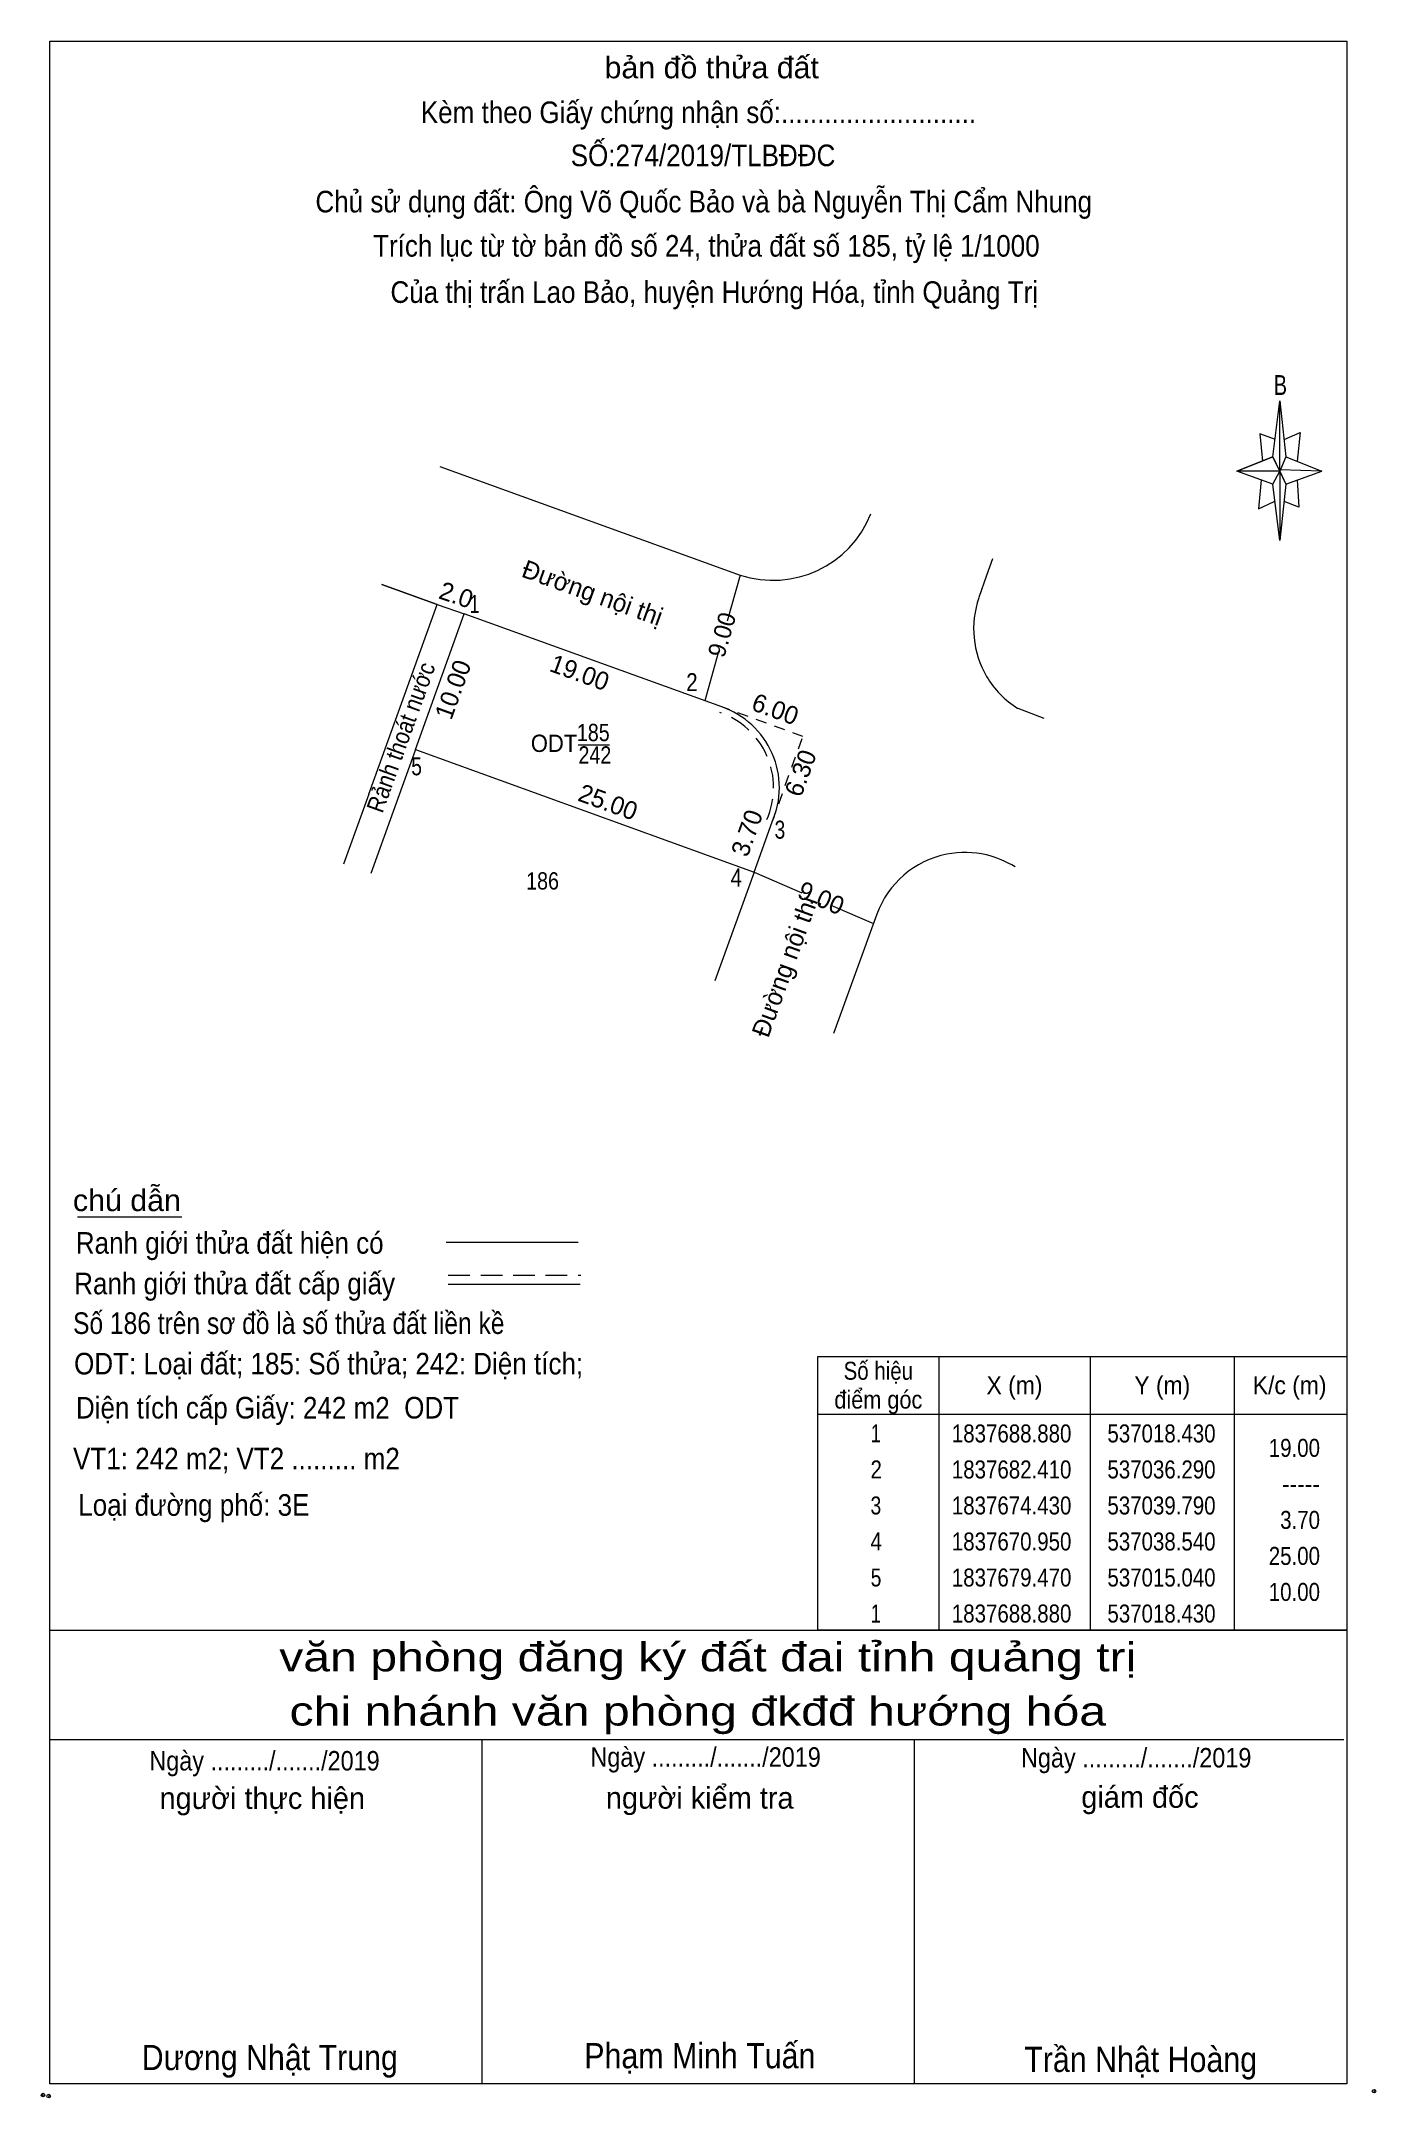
# Model space of a CAD drawing. Header units: metres. Extents: x 536989 to 537082, y 1837586 to 1837729.
import ezdxf
from ezdxf.enums import TextEntityAlignment as Align

# ---------------------------------------------------------------- set-up
doc = ezdxf.new("R2010")
doc.units = ezdxf.units.M
doc.header["$LTSCALE"] = 0.5
doc.header["$PDMODE"] = 32
doc.header["$PDSIZE"] = 0.25
doc.linetypes.add('MEDIUM_DASHED', pattern=[4.5, 3, -1.5])
doc.linetypes.add('SHORT_DASHED', pattern=[2.7, 1.5, -1.2])
for name, color, linetype, lineweight in [('10', 7, 'Continuous', 13), ('13', 7, 'Continuous', 13), ('15', 7, 'Continuous', 13), ('17', 7, 'Continuous', 13), ('21', 7, 'Continuous', 13), ('22', 7, 'Continuous', 13), ('5', 7, 'Continuous', 13), ('6', 7, 'Continuous', 13), ('63', 7, 'Continuous', 13)]:
    doc.layers.add(name, color=color, linetype=linetype, lineweight=lineweight)

msp = doc.modelspace()

# ---------------------------------------------------------------- linework, layer by layer
at = {"layer": '10'}
for start, end in [(160.63082, 210.48548), (210.48548, 238.11764)]:
    msp.add_arc((537060.2714, 1837687.836), 6.5, start, end, dxfattribs=at)
at = {"layer": '13'}
msp.add_line((537012.7, 1837690.91), (537016.54, 1837689.53), dxfattribs=at)
at = {"layer": '15'}
msp.add_line((537016.72, 1837699.1), (537037.58, 1837691.57), dxfattribs=at)
for centre, radius, start, end in [((537039.8583, 1837698.4965), 7.2915, 251.79284, 338.3892), ((537053.1694, 1837665.8137), 6.5, 101.17178, 160.17143), ((537053.1694, 1837665.8137), 6.5, 76.65204, 101.17178), ((537053.1694, 1837665.8137), 6.5, 57.65819, 76.65204)]:
    msp.add_arc(centre, radius, start, end, dxfattribs=at)
at = {"layer": '17'}
for p, q in [((537037.58, 1837691.57), (537036.67, 1837688.37)), ((537015.04, 1837679.47), (537018.43, 1837688.88)), ((537036.05, 1837686.18), (537035.11, 1837682.84)), ((537026.32, 1837679.78), (537028.5, 1837679.78)), ((537015.04, 1837679.47), (537011.94, 1837670.86)), ((537015.04, 1837679.47), (537038.54, 1837670.95)), ((537011.8, 1837676.36), (537010.05, 1837671.5)), ((537038.54, 1837670.95), (537039.79, 1837674.43)), ((537038.54, 1837670.95), (537035.82, 1837663.41)), ((537047.05, 1837668.02), (537044.06, 1837659.74)), ((536991.58, 1837647.01), (536998.82, 1837647.01))]:
    msp.add_line(p, q, dxfattribs=at)
at = {"layer": '17', "linetype": 'SHORT_DASHED'}
msp.add_lwpolyline([(537039.79, 1837674.43), (537041.93, 1837680.36), (537036.29, 1837682.41)], dxfattribs=at)
at = {"layer": '21'}
for p, q in [((537016.54, 1837689.53), (537012.7, 1837690.91)), ((537036.29, 1837682.41), (537018.43, 1837688.88))]:
    msp.add_line(p, q, dxfattribs=at)
msp.add_arc((537034.3818, 1837676.8155), 5.911, 336.19821, 71.16597, dxfattribs=at)
at = {"layer": '22'}
for p, q in [((537011.8, 1837676.36), (537016.54, 1837689.53)), ((537056.85, 1837682.32), (537058.65, 1837681.63)), ((537038.54, 1837670.95), (537041.85, 1837669.52)), ((537043.87, 1837668.65), (537046.82, 1837667.38))]:
    msp.add_line(p, q, dxfattribs=at)
msp.add_lwpolyline([(537055.08, 1837692.7), (537054.67, 1837691.53), (537054.14, 1837690.01)], dxfattribs=at)
at = {"layer": '5'}
for p, q in [((537074.53, 1837699.77), (537075.03, 1837703.67)), ((537075.43, 1837699.77), (537077.93, 1837698.77)), ((537074.53, 1837697.87), (537072.03, 1837698.77)), ((537075.43, 1837697.87), (537075.03, 1837693.97)), ((537076.23, 1837698.17), (537076.33, 1837696.27)), ((537076.33, 1837696.27), (537075.33, 1837696.67)), ((536989.66, 1837618.33), (537079.66, 1837618.33)), ((536989.66, 1837610.73), (537079.46, 1837610.73)), ((536989.66, 1837610.73), (537079.46, 1837610.73)), ((536989.66, 1837610.73), (537079.46, 1837610.73)), ((537019.66, 1837586.83), (537019.66, 1837610.73)), ((537049.66, 1837586.83), (537049.66, 1837610.73))]:
    msp.add_line(p, q, dxfattribs=at)
for points in [[(536989.66, 1837728.63), (537079.66, 1837728.63), (537079.66, 1837586.83), (536989.66, 1837586.83)], [(537075.03, 1837703.67), (537075.43, 1837699.77), (537075.03, 1837698.77)], [(537075.03, 1837698.77), (537072.03, 1837698.77), (537074.53, 1837699.77), (537075.43, 1837697.87), (537077.93, 1837698.77), (537075.03, 1837698.87)], [(537075.03, 1837698.77), (537075.03, 1837693.97), (537074.53, 1837697.87)]]:
    msp.add_lwpolyline(points, close=True, dxfattribs=at)
for points in [[(537074.73, 1837700.97), (537073.63, 1837701.37), (537073.83, 1837699.47)], [(537075.33, 1837700.97), (537076.43, 1837701.47), (537076.23, 1837699.47)], [(537075.03, 1837698.77), (537074.53, 1837699.77), (537072.03, 1837698.77)], [(537075.03, 1837698.77), (537075.43, 1837697.87), (537077.93, 1837698.77)], [(537073.73, 1837698.17), (537073.53, 1837696.17), (537074.63, 1837696.67)], [(537079.66, 1837586.83), (536989.66, 1837586.83), (536989.66, 1837610.73)]]:
    msp.add_lwpolyline(points, dxfattribs=at)
for p in [(536989.19, 1837586.06), (536989.59, 1837585.99)]:
    msp.add_point(p, dxfattribs=at)
at = {"layer": '6'}
for p, q in [((537017.18, 1837645.27), (537026.32, 1837645.27)), ((537017.32, 1837642.34), (537026.46, 1837642.34))]:
    msp.add_line(p, q, dxfattribs=at)
at = {"layer": '6', "linetype": 'MEDIUM_DASHED'}
msp.add_line((537017.32, 1837642.96), (537026.52, 1837642.96), dxfattribs=at)
at = {"layer": '6'}
msp.add_point((537081.56, 1837586.33), dxfattribs=at)
at = {"layer": '63'}
for p, q in [((537016.54, 1837689.53), (537018.43, 1837688.88)), ((537051.36, 1837637.33), (537051.36, 1837618.33)), ((537061.86, 1837637.33), (537061.86, 1837618.33)), ((537071.86, 1837637.33), (537071.86, 1837618.33)), ((537042.96, 1837633.33), (537079.66, 1837633.33))]:
    msp.add_line(p, q, dxfattribs=at)
msp.add_lwpolyline([(537042.96, 1837637.33), (537079.66, 1837637.33), (537079.66, 1837618.33), (537042.96, 1837618.33)], close=True, dxfattribs=at)
at = {"layer": '63', "linetype": 'MEDIUM_DASHED'}
msp.add_arc((537034.3818, 1837676.8155), 5.511, 336.19821, 71.16597, dxfattribs=at)

# ---------------------------------------------------------------- texts
at = {"layer": '13', "width": 0.85}
msp.add_text('186', height=1.2, dxfattribs=at).set_placement((537023.86, 1837669.74), align=Align.CENTER)
at = {"layer": '17'}
for s, height, rotation, p in [('9.00', 1.2, 74.202, (537036.8835, 1837687.2617)), ('6.30', 1.25, 70.157, (537042.3532, 1837677.6128)), ('Đường nội thị', 1.25, 70.177, (537041.2507, 1837664.1781))]:
    msp.add_text(s, height=height, rotation=rotation, dxfattribs=at).set_placement(p, align=Align.CENTER)
at = {"layer": '17', "width": 0.9}
msp.add_text('Rảnh thoát nước', height=1.2, rotation=70.188, dxfattribs=at).set_placement((537014.5945, 1837680.1066), align=Align.CENTER)
at = {"layer": '17'}
for s, width, p in [('185', 0.85, (537027.38, 1837680.04)), ('ODT', 0.95, (537024.655, 1837679.29)), ('242', 0.85, (537027.49, 1837678.48))]:
    msp.add_text(s, height=1.2, dxfattribs=dict(at, width=width)).set_placement(p, align=Align.CENTER)
at = {"layer": '22'}
for s, rotation, p in [('Đường nội thị', 340.155, (537027.1178, 1837689.7476)), ('2.0', 341.175, (537017.6683, 1837689.5985)), ('6.00', 340.063, (537039.8019, 1837681.6743)), ('9.00', 336.701, (537042.9478, 1837668.5777))]:
    msp.add_text(s, height=1.25, rotation=rotation, dxfattribs=at).set_placement(p, align=Align.CENTER)
at = {"layer": '5'}
for s, height, width, p in [('bản đồ thửa đất', 1.5, 1.05, (537035.6, 1837726.05)), ('Kèm theo Giấy chứng nhận số:...........................', 1.5, 0.9, (537034.68, 1837722.94)), ('SỐ:274/2019/TLBĐĐC', 1.5, 0.9, (537034.995, 1837719.95)), ('Chủ sử dụng đất: Ông Võ Quốc Bảo và bà Nguyễn Thị Cẩm Nhung', 1.5, 0.9, (537035.045, 1837716.74)), ('Trích lục từ tờ bản đồ số 24, thửa đất số 185, tỷ lệ 1/1000 ', 1.5, 0.9, (537035.48, 1837713.67)), ('Của thị trấn Lao Bảo, huyện Hướng Hóa, tỉnh Quảng Trị', 1.5, 0.9, (537035.775, 1837710.46)), ('B', 1.378, 0.75, (537075.06, 1837704.07)), ('văn phòng đăng ký đất đai tỉnh quảng trị', 2, 1.25, (537035.325, 1837615.47)), ('chi nhánh văn phòng đkđđ hướng hóa', 2, 1.25, (537034.635, 1837611.71)), ('Ngày ........./......./2019', 1.35, 0.9, (537004.565, 1837608.59)), ('Ngày ........./......./2019', 1.35, 0.9, (537035.175, 1837608.85)), ('Ngày ........./......./2019', 1.35, 0.9, (537065.055, 1837608.8)), ('Phạm Minh Tuấn', 1.75, 0.9, (537034.775, 1837587.92)), ('Dương Nhật Trung', 1.75, 0.9, (537004.93, 1837587.79)), ('Trần Nhật Hoàng', 1.75, 0.9, (537065.365, 1837587.66))]:
    msp.add_text(s, height=height, dxfattribs=dict(at, width=width)).set_placement(p, align=Align.CENTER)
for s, p in [('người thực hiện', (537004.41, 1837605.92)), ('người kiểm tra', (537034.765, 1837605.94)), ('giám đốc', (537065.315, 1837606))]:
    msp.add_text(s, height=1.5, dxfattribs=at).set_placement(p, align=Align.CENTER)
at = {"layer": '6'}
for s, width, p in [('chú dẫn', 1.05, (536991.27, 1837647.42)), ('Ranh giới thửa đất hiện có ', 0.9, (536991.47, 1837644.46)), ('Ranh giới thửa đất cấp giấy', 0.9, (536991.36, 1837641.64)), ('Số 186 trên sơ đồ là số thửa đất liền kề', 0.85, (536991.28, 1837638.89)), ('ODT: Loại đất; 185: Số thửa; 242: Diện tích;', 0.9, (536991.35, 1837636.08)), ('Diện tích cấp Giấy: 242 m2  ODT', 0.9, (536991.48, 1837633.02)), ('VT1: 242 m2; VT2 ......... m2', 0.9, (536991.28, 1837629.49)), ('Loại đường phố: 3E', 0.9, (536991.64, 1837626.27))]:
    msp.add_text(s, height=1.5, dxfattribs=dict(at, width=width)).set_placement(p)
at = {"layer": '63'}
for s, width, p in [(' 1', 0.75, (537019.49, 1837688.94)), (' 2', 0.85, (537034.62, 1837683.51)), (' 5', 0.8, (537015.49, 1837677.67)), (' 3', 0.8, (537040.7, 1837673.27)), (' 4', 0.85, (537037.7, 1837669.95)), ('19.00', 0.85, (537077.81, 1837630.36)), ('-----', 0.95, (537077.81, 1837627.86)), ('3.70', 0.85, (537077.81, 1837625.36)), ('25.00', 0.85, (537077.81, 1837622.86)), ('10.00', 0.85, (537077.81, 1837620.36))]:
    msp.add_text(s, height=1.25, dxfattribs=dict(at, width=width)).set_placement(p, align=Align.RIGHT)
for s, rotation, p in [('10.00', 70.188, (537018.2328, 1837683.4132)), ('19.00', 340.086, (537026.2221, 1837684.2137)), ('25.00', 340.072, (537028.192, 1837675.2232)), ('3.70', 70.242, (537038.6309, 1837673.4537))]:
    msp.add_text(s, height=1.25, rotation=rotation, dxfattribs=at).set_placement(p, align=Align.CENTER)
for s, width, p in [('Số hiệu', 0.85, (537047.16, 1837635.71)), ('X (m)', 0.95, (537056.61, 1837634.71)), ('Y (m)', 0.95, (537066.865, 1837634.71)), ('K/c (m)', 0.95, (537075.705, 1837634.71)), ('điểm góc', 0.9, (537047.16, 1837633.71)), (' 1', 0.75, (537046.81, 1837631.36)), ('1837688.880', 0.85, (537056.41, 1837631.36)), ('537018.430', 0.85, (537066.81, 1837631.36)), (' 2', 0.85, (537046.815, 1837628.86)), ('1837682.410', 0.85, (537056.41, 1837628.86)), ('537036.290', 0.85, (537066.81, 1837628.86)), (' 3', 0.8, (537046.805, 1837626.36)), ('1837674.430', 0.85, (537056.41, 1837626.36)), ('537039.790', 0.85, (537066.81, 1837626.36)), (' 4', 0.85, (537046.81, 1837623.86)), ('1837670.950', 0.85, (537056.41, 1837623.86)), ('537038.540', 0.85, (537066.81, 1837623.86)), (' 5', 0.8, (537046.815, 1837621.36)), ('1837679.470', 0.85, (537056.41, 1837621.36)), ('537015.040', 0.85, (537066.81, 1837621.36)), (' 1', 0.75, (537046.81, 1837618.86)), ('1837688.880', 0.85, (537056.41, 1837618.86)), ('537018.430', 0.85, (537066.81, 1837618.86))]:
    msp.add_text(s, height=1.25, dxfattribs=dict(at, width=width)).set_placement(p, align=Align.CENTER)

doc.saveas('drawing.dxf')
